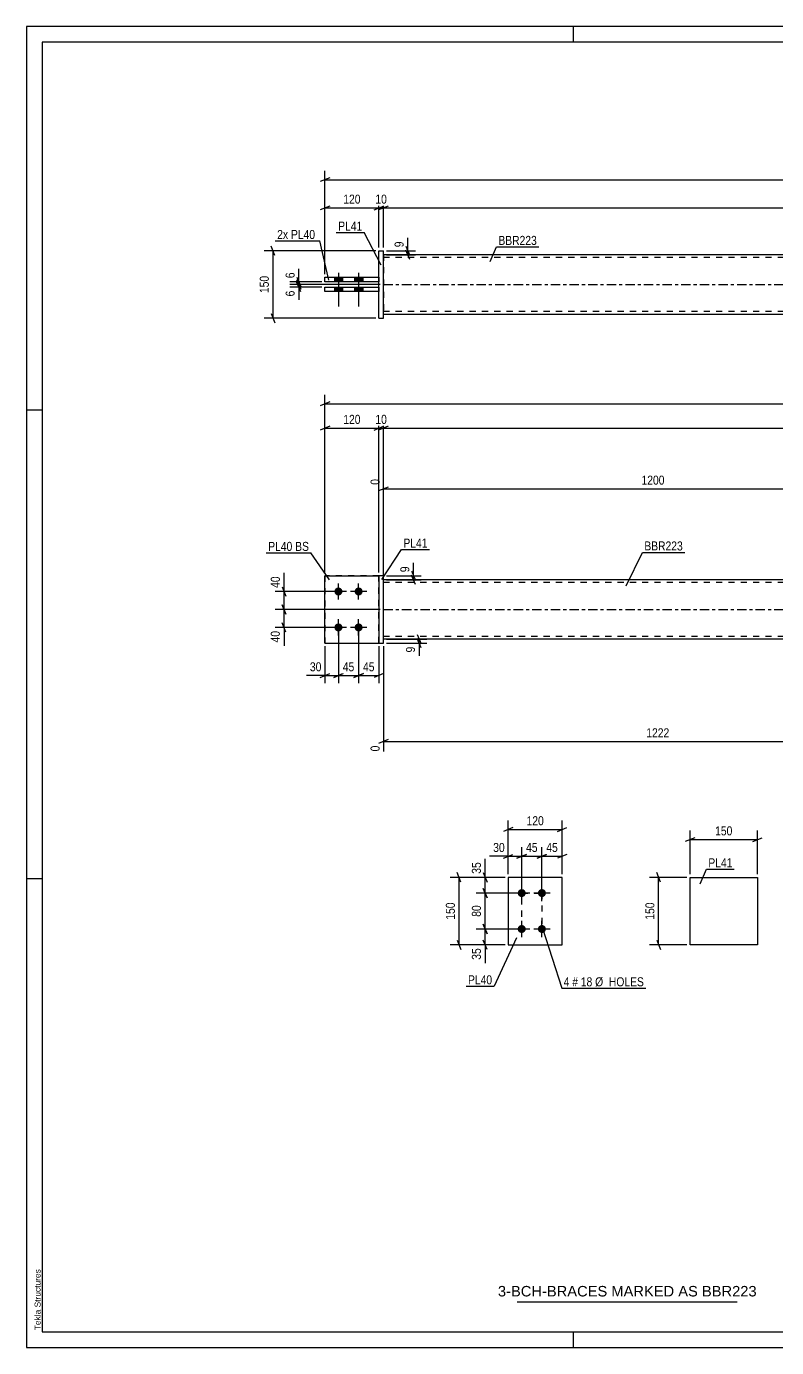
# Model space of a CAD drawing. Header units: millimetres. Extents: x 0 to 594, y 0 to 420.
# Drawn here: x 0 to 238.5, y 0 to 420 of the extents above; entities that cross this region are included whole.
import ezdxf

# ---------------------------------------------------------------- set-up
doc = ezdxf.new("R2010")
doc.units = ezdxf.units.MM
doc.linetypes.add('DXK_LINE_DOT2', pattern=[3.9198, 1.9599, -1.9599])
doc.linetypes.add('DXK_LINE_DOT3', pattern=[5.9187, 2.979, -0.9799, 0.9799, -0.9799])
doc.styles.add('Arial', font='ARIAL.TTF', dxfattribs={"height": 0.2})
doc.styles.add('Arial Narrow', font='ARIALN.TTF', dxfattribs={"height": 0.2})

# ---------------------------------------------------------------- blocks, each defined once
blk = doc.blocks.new('Unknown-582683118-1128')
at = {"color": 5, "linetype": 'Continuous'}
for p, q in [((594, 420), (0, 420)), ((0, 420), (0, 0)), ((174, 415), (174, 420)), ((589, 415), (5, 415)), ((5, 415), (5, 5)), ((5, 298), (0, 298)), ((5, 149), (0, 149)), ((5, 5), (589, 5)), ((174, 0), (174, 5)), ((0, 0), (594, 0))]:
    blk.add_line(p, q, dxfattribs=at)
at = {"color": 174, "linetype": 'Continuous', "style": 'Arial'}
blk.add_text('Tekla Structures', height=1.9102, rotation=90, dxfattribs=at).set_placement((4.5, 5.5))
blk = doc.blocks.new('Part-582683118-1607 - 1591')
at = {"color": 2, "linetype": 'Continuous'}
for p, q in [((170.35, 149.49), (153.21, 149.49)), ((153.21, 149.49), (153.21, 128.06)), ((170.35, 128.06), (170.35, 149.49)), ((153.21, 128.06), (170.35, 128.06))]:
    blk.add_line(p, q, dxfattribs=at)
blk = doc.blocks.new('Bolt-582683118-1612 - 1591')
at = {"linetype": 'Continuous'}
for points in [[(157.49, 143.21, -1), (157.49, 145.78, -1)], [(163.92, 143.21, -1), (163.92, 145.78, -1)], [(157.49, 131.78, -1), (157.49, 134.35, -1)], [(163.92, 131.78, -1), (163.92, 134.35, -1)]]:
    blk.add_hatch(color=1, dxfattribs=at).paths.add_polyline_path(points)
at = {"color": 1, "linetype": 'Continuous'}
for p, q in [((157.49, 141.92), (157.49, 147.06)), ((163.92, 141.92), (163.92, 147.06)), ((160.07, 144.49), (154.92, 144.49)), ((166.49, 144.49), (161.35, 144.49)), ((157.49, 130.49), (157.49, 135.63)), ((163.92, 130.49), (163.92, 135.63)), ((160.07, 133.06), (154.92, 133.06)), ((166.49, 133.06), (161.35, 133.06))]:
    blk.add_line(p, q, dxfattribs=at)
blk = doc.blocks.new('Part-582683118-1962 - 1949')
at = {"color": 2, "linetype": 'Continuous'}
for p, q in [((94.93, 223.95), (94.93, 245.38)), ((94.93, 245.38), (112.07, 245.38)), ((94.93, 223.95), (112.07, 223.95))]:
    blk.add_line(p, q, dxfattribs=at)
at = {"color": 7, "linetype": 'DXK_LINE_DOT2'}
blk.add_line((112.07, 223.95), (112.07, 245.38), dxfattribs=at)
blk = doc.blocks.new('Part-582683118-1967 - 1949')
at = {"color": 7, "linetype": 'DXK_LINE_DOT2'}
for p, q in [((112.07, 245.38), (94.93, 245.38)), ((94.93, 245.38), (94.93, 223.95)), ((112.07, 223.95), (112.07, 245.38)), ((94.93, 223.95), (112.07, 223.95))]:
    blk.add_line(p, q, dxfattribs=at)
blk = doc.blocks.new('Part-582683118-1972 - 1949')
at = {"color": 2, "linetype": 'Continuous'}
for p, q in [((113.5, 245.38), (112.07, 245.38)), ((112.07, 245.38), (112.07, 223.95)), ((113.5, 223.95), (113.5, 245.38)), ((112.07, 223.95), (113.5, 223.95))]:
    blk.add_line(p, q, dxfattribs=at)
blk = doc.blocks.new('Bolt-582683118-1979 - 1949')
at = {"linetype": 'Continuous'}
for points in [[(99.21, 239.09, -1), (99.21, 241.66, -1)], [(105.64, 239.09, -1), (105.64, 241.66, -1)], [(99.21, 227.66, -1), (99.21, 230.23, -1)], [(105.64, 227.66, -1), (105.64, 230.23, -1)]]:
    blk.add_hatch(color=1, dxfattribs=at).paths.add_polyline_path(points)
at = {"color": 1, "linetype": 'Continuous'}
for p, q in [((101.79, 240.38), (96.64, 240.38)), ((99.21, 237.8), (99.21, 242.95)), ((108.21, 240.38), (103.07, 240.38)), ((105.64, 237.8), (105.64, 242.95)), ((99.21, 226.38), (99.21, 231.52)), ((105.64, 226.38), (105.64, 231.52)), ((101.79, 228.95), (96.64, 228.95)), ((108.21, 228.95), (103.07, 228.95))]:
    blk.add_line(p, q, dxfattribs=at)
blk = doc.blocks.new('Part-582683118-1997 - 1949')
at = {"linetype": 'Continuous'}
blk.add_hatch(color=2, dxfattribs=at).paths.add_polyline_path([(444.96, 244.09), (444.16, 245.49), (445.76, 245.49)])
at = {"color": 2, "linetype": 'Continuous'}
for p, q in [((487.82, 244.09), (113.5, 244.09)), ((444.96, 244.09), (444.16, 245.49)), ((444.16, 245.49), (445.76, 245.49)), ((445.76, 245.49), (444.96, 244.09)), ((487.82, 225.23), (113.5, 225.23))]:
    blk.add_line(p, q, dxfattribs=at)
at = {"color": 7, "linetype": 'DXK_LINE_DOT2'}
for p, q in [((113.5, 225.23), (113.5, 244.09)), ((284.85, 244.09), (284.85, 243.23)), ((309.87, 244.09), (309.87, 243.23)), ((487.82, 244.09), (487.82, 225.23)), ((487.82, 243.23), (113.5, 243.23)), ((487.82, 226.09), (113.5, 226.09)), ((287.76, 225.23), (287.76, 226.09)), ((312.78, 225.23), (312.78, 226.09))]:
    blk.add_line(p, q, dxfattribs=at)
at = {"color": 7, "linetype": 'DXK_LINE_DOT3'}
blk.add_line((113.5, 234.66), (487.82, 234.66), dxfattribs=at)
at = {"color": 2, "linetype": 'Continuous'}
blk.add_circle((444.96, 244.99), 1, dxfattribs=at)
blk = doc.blocks.new('Part-582683118-2447 - 2424')
at = {"color": 2, "linetype": 'Continuous'}
for p, q in [((94.93, 338.83), (94.93, 340.26)), ((94.93, 340.26), (112.07, 340.26)), ((112.07, 340.26), (112.07, 338.83)), ((112.07, 338.83), (94.93, 338.83))]:
    blk.add_line(p, q, dxfattribs=at)
blk = doc.blocks.new('Bolt-582683118-2432 - 2424')
at = {"linetype": 'Continuous'}
for points in [[(97.93, 338.83), (100.5, 338.83), (100.5, 340.26), (97.93, 340.26)], [(97.93, 338.83), (100.5, 338.83), (100.5, 340.26), (97.93, 340.26)], [(104.36, 338.83), (106.93, 338.83), (106.93, 340.26), (104.36, 340.26)], [(104.36, 338.83), (106.93, 338.83), (106.93, 340.26), (104.36, 340.26)], [(97.93, 335.69), (100.5, 335.69), (100.5, 337.12), (97.93, 337.12)], [(97.93, 335.69), (100.5, 335.69), (100.5, 337.12), (97.93, 337.12)], [(104.36, 335.69), (106.93, 335.69), (106.93, 337.12), (104.36, 337.12)], [(104.36, 335.69), (106.93, 335.69), (106.93, 337.12), (104.36, 337.12)]]:
    blk.add_hatch(color=1, dxfattribs=at).paths.add_polyline_path(points)
at = {"color": 1, "linetype": 'Continuous'}
for p, q in [((97.93, 340.26), (97.93, 338.83)), ((97.93, 340.26), (97.93, 338.83)), ((99.21, 341.69), (99.21, 330.98)), ((99.21, 341.69), (99.21, 330.98)), ((100.5, 340.26), (100.5, 338.83)), ((100.5, 340.26), (100.5, 338.83)), ((104.36, 340.26), (104.36, 338.83)), ((104.36, 340.26), (104.36, 338.83)), ((105.64, 341.69), (105.64, 330.98)), ((105.64, 341.69), (105.64, 330.98)), ((106.93, 340.26), (106.93, 338.83)), ((106.93, 340.26), (106.93, 338.83)), ((97.93, 337.12), (97.93, 335.69)), ((97.93, 337.12), (97.93, 335.69)), ((100.5, 337.12), (100.5, 335.69)), ((100.5, 337.12), (100.5, 335.69)), ((104.36, 337.12), (104.36, 335.69)), ((104.36, 337.12), (104.36, 335.69)), ((106.93, 337.12), (106.93, 335.69)), ((106.93, 337.12), (106.93, 335.69))]:
    blk.add_line(p, q, dxfattribs=at)
blk = doc.blocks.new('Part-582683118-2442 - 2424')
at = {"color": 2, "linetype": 'Continuous'}
for p, q in [((112.07, 327.26), (112.07, 348.69)), ((112.07, 348.69), (113.5, 348.69)), ((113.5, 327.26), (113.5, 348.69)), ((112.07, 327.26), (113.5, 327.26))]:
    blk.add_line(p, q, dxfattribs=at)
blk = doc.blocks.new('Part-582683118-2462 - 2424')
at = {"linetype": 'Continuous'}
blk.add_hatch(color=2, dxfattribs=at).paths.add_polyline_path([(444.96, 337.98), (444.16, 339.38), (445.76, 339.38)])
at = {"color": 2, "linetype": 'Continuous'}
for p, q in [((487.82, 347.4), (113.5, 347.4)), ((284.85, 338.98), (284.85, 338.83)), ((284.85, 338.98), (309.87, 338.98)), ((284.85, 336.98), (284.85, 337.12)), ((309.87, 336.98), (284.85, 336.98)), ((287.76, 338.83), (287.76, 338.98)), ((287.76, 336.98), (287.76, 337.12)), ((309.87, 338.98), (309.87, 336.98)), ((444.96, 337.98), (444.16, 339.38)), ((444.16, 339.38), (445.76, 339.38)), ((445.76, 339.38), (444.96, 337.98)), ((113.5, 328.55), (487.82, 328.55))]:
    blk.add_line(p, q, dxfattribs=at)
at = {"color": 7, "linetype": 'DXK_LINE_DOT2'}
for p, q in [((113.5, 347.4), (113.5, 328.55)), ((487.82, 346.55), (113.5, 346.55)), ((487.82, 328.55), (487.82, 347.4)), ((284.85, 338.83), (284.85, 336.98)), ((287.76, 338.83), (287.76, 338.98)), ((287.76, 337.12), (287.76, 338.83)), ((309.87, 338.98), (312.78, 338.98)), ((312.78, 336.98), (309.87, 336.98)), ((312.78, 338.98), (312.78, 336.98)), ((487.82, 329.4), (113.5, 329.4))]:
    blk.add_line(p, q, dxfattribs=at)
at = {"color": 7, "linetype": 'DXK_LINE_DOT3'}
blk.add_line((113.5, 337.98), (487.82, 337.98), dxfattribs=at)
at = {"color": 2, "linetype": 'Continuous'}
blk.add_circle((444.96, 338.88), 1, dxfattribs=at)
blk = doc.blocks.new('Part-582683118-2480 - 2424')
at = {"color": 2, "linetype": 'Continuous'}
for p, q in [((94.93, 337.12), (112.07, 337.12)), ((94.93, 335.69), (94.93, 337.12)), ((112.07, 337.12), (112.07, 335.69)), ((112.07, 335.69), (94.93, 335.69))]:
    blk.add_line(p, q, dxfattribs=at)
blk = doc.blocks.new('Part-582683118-1567 - 1551')
at = {"color": 2, "linetype": 'Continuous'}
for p, q in [((211.02, 149.49), (232.45, 149.49)), ((211.02, 128.06), (211.02, 149.49)), ((232.45, 149.49), (232.45, 128.06)), ((232.45, 128.06), (211.02, 128.06))]:
    blk.add_line(p, q, dxfattribs=at)
blk = doc.blocks.new('Rectangle-582683118-1727 - 1591')
at = {"color": 1, "linetype": 'DXK_LINE_DOT2'}
blk.add_lwpolyline([(157.49, 144.49), (163.92, 144.49), (163.92, 133.06), (157.49, 133.06), (157.49, 144.49)], close=True, dxfattribs=at)
blk = doc.blocks.new('StraightDimension-582683118-1647 - 1591')
at = {"color": 7, "linetype": 'Continuous'}
for p, q in [((155.99, 155.6), (158.99, 156.8)), ((157.49, 145.49), (157.49, 159.05)), ((157.49, 156.2), (163.92, 156.2)), ((165.42, 156.8), (162.42, 155.6)), ((163.92, 145.49), (163.92, 159.05))]:
    blk.add_line(p, q, dxfattribs=at)
at = {"color": 0}
blk.add_wipeout([(163.14, 156.95), (163.14, 161.15), (158.28, 161.15), (158.28, 156.95)], dxfattribs=at)
at = {"color": 3, "style": 'Arial Narrow'}
blk.add_text('45', height=2.863, dxfattribs=at).set_placement((158.88, 157.55))
blk = doc.blocks.new('StraightDimension-582683118-1614 - 1591')
at = {"color": 7, "linetype": 'Continuous'}
for p, q in [((154.71, 165.3), (151.71, 164.1)), ((153.21, 150.49), (153.21, 167.55)), ((153.21, 164.7), (170.35, 164.7)), ((168.85, 164.1), (171.85, 165.3)), ((170.35, 150.49), (170.35, 167.55))]:
    blk.add_line(p, q, dxfattribs=at)
at = {"color": 0}
blk.add_wipeout([(165.12, 165.45), (165.12, 169.65), (158.44, 169.65), (158.44, 165.45)], dxfattribs=at)
at = {"color": 3, "style": 'Arial Narrow'}
blk.add_text('120', height=2.863, dxfattribs=at).set_placement((159.04, 166.05))
blk = doc.blocks.new('StraightDimension-582683118-1634 - 1591')
at = {"color": 7, "linetype": 'Continuous'}
for p, q in [((151.71, 155.6), (154.71, 156.8)), ((153.21, 150.49), (153.21, 159.05)), ((153.21, 156.2), (157.49, 156.2)), ((158.99, 156.8), (155.99, 155.6)), ((157.49, 145.49), (157.49, 159.05))]:
    blk.add_line(p, q, dxfattribs=at)
at = {"color": 0}
blk.add_wipeout([(152.68, 156.95), (152.68, 161.15), (147.83, 161.15), (147.83, 156.95)], dxfattribs=at)
at = {"color": 7, "linetype": 'Continuous'}
blk.add_line((153.21, 156.2), (147.3, 156.2), dxfattribs=at)
blk.add_line((153.21, 156.2), (147.3, 156.2), dxfattribs=at)
at = {"color": 3, "style": 'Arial Narrow'}
blk.add_text('30', height=2.863, dxfattribs=at).set_placement((148.43, 157.55))
blk = doc.blocks.new('StraightDimension-582683118-1657 - 1591')
at = {"color": 7, "linetype": 'Continuous'}
for p, q in [((162.42, 155.6), (165.42, 156.8)), ((163.92, 145.49), (163.92, 159.05)), ((163.92, 156.2), (170.35, 156.2)), ((171.85, 156.8), (168.85, 155.6)), ((170.35, 150.49), (170.35, 159.05))]:
    blk.add_line(p, q, dxfattribs=at)
at = {"color": 0}
blk.add_wipeout([(169.56, 156.95), (169.56, 161.15), (164.71, 161.15), (164.71, 156.95)], dxfattribs=at)
at = {"color": 3, "style": 'Arial Narrow'}
blk.add_text('45', height=2.863, dxfattribs=at).set_placement((165.31, 157.55))
blk = doc.blocks.new('StraightDimension-582683118-1674 - 1591')
at = {"color": 7, "linetype": 'Continuous'}
for p, q in [((152.21, 149.49), (134.73, 149.49)), ((138.18, 147.99), (136.98, 150.99)), ((137.58, 128.06), (137.58, 149.49)), ((152.21, 128.06), (134.73, 128.06)), ((136.98, 129.56), (138.18, 126.56))]:
    blk.add_line(p, q, dxfattribs=at)
at = {"color": 0}
blk.add_wipeout([(136.83, 142.12), (132.63, 142.12), (132.63, 135.43), (136.83, 135.43)], dxfattribs=at)
at = {"color": 3, "style": 'Arial Narrow'}
blk.add_text('150', height=2.863, rotation=90.0002, dxfattribs=at).set_placement((136.23, 136.03))
blk = doc.blocks.new('StraightDimension-582683118-1691 - 1591')
at = {"color": 7, "linetype": 'Continuous'}
for p, q in [((145.26, 134.56), (146.46, 131.56)), ((156.49, 133.06), (143.01, 133.06)), ((145.86, 128.06), (145.86, 133.06)), ((152.21, 128.06), (143.01, 128.06)), ((146.46, 126.56), (145.26, 129.56))]:
    blk.add_line(p, q, dxfattribs=at)
at = {"color": 0}
blk.add_wipeout([(145.11, 127.54), (140.91, 127.54), (140.91, 122.68), (145.11, 122.68)], dxfattribs=at)
at = {"color": 7, "linetype": 'Continuous'}
blk.add_line((145.86, 128.06), (145.86, 122.16), dxfattribs=at)
blk.add_line((145.86, 128.06), (145.86, 122.16), dxfattribs=at)
at = {"color": 3, "style": 'Arial Narrow'}
blk.add_text('35', height=2.863, rotation=90.0002, dxfattribs=at).set_placement((144.51, 123.28))
blk = doc.blocks.new('StraightDimension-582683118-1704 - 1591')
at = {"color": 7, "linetype": 'Continuous'}
for p, q in [((156.49, 144.49), (143.01, 144.49)), ((145.26, 145.99), (146.46, 142.99)), ((145.86, 133.06), (145.86, 144.49)), ((146.46, 131.56), (145.26, 134.56)), ((156.49, 133.06), (143.01, 133.06))]:
    blk.add_line(p, q, dxfattribs=at)
at = {"color": 0}
blk.add_wipeout([(145.11, 141.2), (140.91, 141.2), (140.91, 136.35), (145.11, 136.35)], dxfattribs=at)
at = {"color": 3, "style": 'Arial Narrow'}
blk.add_text('80', height=2.863, rotation=90.0002, dxfattribs=at).set_placement((144.51, 136.95))
blk = doc.blocks.new('StraightDimension-582683118-1714 - 1591')
at = {"color": 7, "linetype": 'Continuous'}
for p, q in [((152.21, 149.49), (143.01, 149.49)), ((145.26, 150.99), (146.46, 147.99)), ((145.86, 144.49), (145.86, 149.49)), ((156.49, 144.49), (143.01, 144.49)), ((146.46, 142.99), (145.26, 145.99))]:
    blk.add_line(p, q, dxfattribs=at)
at = {"color": 0}
blk.add_wipeout([(145.11, 154.87), (140.91, 154.87), (140.91, 150.02), (145.11, 150.02)], dxfattribs=at)
at = {"color": 7, "linetype": 'Continuous'}
blk.add_line((145.86, 149.49), (145.86, 155.4), dxfattribs=at)
blk.add_line((145.86, 149.49), (145.86, 155.4), dxfattribs=at)
at = {"color": 3, "style": 'Arial Narrow'}
blk.add_text('35', height=2.863, rotation=90.0002, dxfattribs=at).set_placement((144.51, 150.62))
blk = doc.blocks.new('StraightDimension-582683118-2064 - 1949')
at = {"color": 7, "linetype": 'Continuous'}
for p, q in [((94.93, 246.38), (94.93, 295.14)), ((112.07, 246.38), (112.07, 295.14)), ((96.43, 292.89), (93.43, 291.69)), ((94.93, 292.29), (112.07, 292.29)), ((110.57, 291.69), (113.57, 292.89))]:
    blk.add_line(p, q, dxfattribs=at)
at = {"color": 0}
blk.add_wipeout([(106.84, 293.04), (106.84, 297.24), (100.16, 297.24), (100.16, 293.04)], dxfattribs=at)
at = {"color": 3, "style": 'Arial Narrow'}
blk.add_text('120', height=2.863, dxfattribs=at).set_placement((100.76, 293.64))
blk = doc.blocks.new('StraightDimension-582683118-2204 - 1949')
at = {"color": 7, "linetype": 'Continuous'}
for p, q in [((98.21, 240.38), (79.07, 240.38)), ((81.32, 241.88), (82.52, 238.88)), ((81.92, 234.66), (81.92, 240.38)), ((82.52, 233.16), (81.32, 236.16)), ((112.5, 234.66), (79.07, 234.66))]:
    blk.add_line(p, q, dxfattribs=at)
at = {"color": 0}
blk.add_wipeout([(81.17, 245.76), (76.97, 245.76), (76.97, 240.9), (81.17, 240.9)], dxfattribs=at)
at = {"color": 7, "linetype": 'Continuous'}
blk.add_line((81.92, 240.38), (81.92, 246.28), dxfattribs=at)
blk.add_line((81.92, 240.38), (81.92, 246.28), dxfattribs=at)
at = {"color": 3, "style": 'Arial Narrow'}
blk.add_text('40', height=2.863, rotation=90.0002, dxfattribs=at).set_placement((80.57, 241.5))
blk = doc.blocks.new('StraightDimension-582683118-2311 - 1949')
at = {"color": 7, "linetype": 'Continuous'}
for p, q in [((105.64, 227.95), (105.64, 211.24)), ((112.07, 222.95), (112.07, 211.24)), ((104.14, 213.04), (107.14, 214.24)), ((113.57, 214.24), (110.57, 213.04)), ((105.64, 213.64), (112.07, 213.64))]:
    blk.add_line(p, q, dxfattribs=at)
at = {"color": 0}
blk.add_wipeout([(111.29, 214.39), (111.29, 218.59), (106.43, 218.59), (106.43, 214.39)], dxfattribs=at)
at = {"color": 3, "style": 'Arial Narrow'}
blk.add_text('45', height=2.863, dxfattribs=at).set_placement((107.03, 214.99))
blk = doc.blocks.new('StraightDimension-582683118-2325 - 1949')
at = {"color": 7, "linetype": 'Continuous'}
for p, q in [((284.99, 245.09), (284.99, 281.6)), ((115, 273.58), (112, 272.38)), ((113.5, 245.09), (113.5, 276.11)), ((283.49, 272.38), (286.49, 273.58)), ((113.5, 272.98), (284.99, 272.98))]:
    blk.add_line(p, q, dxfattribs=at)
at = {"color": 0, "linetype": 'Continuous'}
for points in [[(284.39, 282.2), (280.19, 282.2), (280.19, 273.68), (284.39, 273.68)], [(112.9, 276.71), (108.7, 276.71), (108.7, 273.68), (112.9, 273.68)]]:
    blk.add_wipeout(points, dxfattribs=at)
at = {"color": 0}
blk.add_wipeout([(203.5, 273.73), (203.5, 277.93), (194.99, 277.93), (194.99, 273.73)], dxfattribs=at)
at = {"color": 3, "linetype": 'Continuous', "style": 'Arial Narrow'}
for s, height, p in [('1200', 2.863, (283.79, 274.28)), ('0', 2.86, (112.3, 274.28))]:
    blk.add_text(s, height=height, rotation=90.0002, dxfattribs=at).set_placement(p)
at = {"color": 3, "style": 'Arial Narrow'}
blk.add_text('1200', height=2.863, dxfattribs=at).set_placement((195.59, 274.33))
blk = doc.blocks.new('StraightDimension-582683118-2038 - 1949')
at = {"color": 7, "linetype": 'Continuous'}
for p, q in [((113.5, 246.38), (113.5, 295.14)), ((487.82, 246.38), (487.82, 295.14)), ((115, 292.89), (112, 291.69)), ((113.5, 292.29), (487.82, 292.29)), ((486.32, 291.69), (489.32, 292.89))]:
    blk.add_line(p, q, dxfattribs=at)
at = {"color": 0}
blk.add_wipeout([(304.92, 293.04), (304.92, 297.24), (296.4, 297.24), (296.4, 293.04)], dxfattribs=at)
at = {"color": 3, "style": 'Arial Narrow'}
blk.add_text('2620', height=2.863, dxfattribs=at).set_placement((297, 293.64))
blk = doc.blocks.new('StraightDimension-582683118-2047 - 1949')
at = {"color": 7, "linetype": 'Continuous'}
for p, q in [((112.07, 246.38), (112.07, 295.14)), ((113.5, 246.38), (113.5, 295.14)), ((110.57, 291.69), (113.57, 292.89)), ((115, 292.89), (112, 291.69)), ((112.07, 292.29), (113.5, 292.29))]:
    blk.add_line(p, q, dxfattribs=at)
at = {"color": 0}
blk.add_wipeout([(115.21, 293.04), (115.21, 297.24), (110.36, 297.24), (110.36, 293.04)], dxfattribs=at)
at = {"color": 3, "style": 'Arial Narrow'}
blk.add_text('10', height=2.863, dxfattribs=at).set_placement((110.96, 293.64))
blk = doc.blocks.new('StraightDimension-582683118-2283 - 1949')
at = {"color": 7, "linetype": 'Continuous'}
for p, q in [((113.5, 222.95), (113.5, 189.53)), ((288.04, 224.23), (288.04, 184.04)), ((115, 193.26), (112, 192.06)), ((286.54, 192.06), (289.54, 193.26)), ((113.5, 192.66), (288.04, 192.66))]:
    blk.add_line(p, q, dxfattribs=at)
at = {"color": 0}
blk.add_wipeout([(205.03, 193.41), (205.03, 197.61), (196.51, 197.61), (196.51, 193.41)], dxfattribs=at)
at = {"color": 0, "linetype": 'Continuous'}
for points in [[(112.9, 191.96), (108.7, 191.96), (108.7, 188.93), (112.9, 188.93)], [(287.44, 191.96), (283.24, 191.96), (283.24, 183.44), (287.44, 183.44)]]:
    blk.add_wipeout(points, dxfattribs=at)
at = {"color": 3, "style": 'Arial Narrow'}
blk.add_text('1222', height=2.863, dxfattribs=at).set_placement((197.11, 194.01))
at = {"color": 3, "linetype": 'Continuous', "style": 'Arial Narrow'}
for s, height, p in [('0', 2.86, (112.3, 189.53)), ('1222', 2.863, (286.84, 184.04))]:
    blk.add_text(s, height=height, rotation=90.0002, dxfattribs=at).set_placement(p)
blk = doc.blocks.new('StraightDimension-582683118-2217 - 1949')
at = {"color": 7, "linetype": 'Continuous'}
for p, q in [((81.32, 236.16), (82.52, 233.16)), ((112.5, 234.66), (79.07, 234.66)), ((81.92, 228.95), (81.92, 234.66)), ((98.21, 228.95), (79.07, 228.95)), ((82.52, 227.45), (81.32, 230.45))]:
    blk.add_line(p, q, dxfattribs=at)
at = {"color": 0}
blk.add_wipeout([(81.17, 228.42), (76.97, 228.42), (76.97, 223.57), (81.17, 223.57)], dxfattribs=at)
at = {"color": 7, "linetype": 'Continuous'}
blk.add_line((81.92, 228.95), (81.92, 223.04), dxfattribs=at)
blk.add_line((81.92, 228.95), (81.92, 223.04), dxfattribs=at)
at = {"color": 3, "style": 'Arial Narrow'}
blk.add_text('40', height=2.863, rotation=90.0002, dxfattribs=at).set_placement((80.57, 224.17))
blk = doc.blocks.new('StraightDimension-582683118-2231 - 1949')
at = {"color": 7, "linetype": 'Continuous'}
for p, q in [((114.5, 245.38), (125.5, 245.38)), ((114.5, 244.09), (125.5, 244.09)), ((122.5, 246.88), (123.7, 243.88)), ((123.7, 242.59), (122.5, 245.59)), ((123.1, 244.09), (123.1, 245.38))]:
    blk.add_line(p, q, dxfattribs=at)
at = {"color": 0}
blk.add_wipeout([(122.35, 248.93), (118.15, 248.93), (118.15, 245.9), (122.35, 245.9)], dxfattribs=at)
at = {"color": 7, "linetype": 'Continuous'}
blk.add_line((123.1, 245.38), (123.1, 249.45), dxfattribs=at)
blk.add_line((123.1, 245.38), (123.1, 249.45), dxfattribs=at)
at = {"color": 3, "style": 'Arial Narrow'}
blk.add_text('9', height=2.86, rotation=90.0002, dxfattribs=at).set_placement((121.75, 246.5))
blk = doc.blocks.new('StraightDimension-582683118-2240 - 1949')
at = {"color": 7, "linetype": 'Continuous'}
for p, q in [((114.5, 225.23), (127.3, 225.23)), ((114.5, 223.95), (127.3, 223.95)), ((124.3, 226.73), (125.5, 223.73)), ((125.5, 222.45), (124.3, 225.45)), ((124.9, 223.95), (124.9, 225.23))]:
    blk.add_line(p, q, dxfattribs=at)
at = {"color": 0}
blk.add_wipeout([(124.15, 223.42), (119.95, 223.42), (119.95, 220.39), (124.15, 220.39)], dxfattribs=at)
at = {"color": 7, "linetype": 'Continuous'}
blk.add_line((124.9, 223.95), (124.9, 219.87), dxfattribs=at)
blk.add_line((124.9, 223.95), (124.9, 219.87), dxfattribs=at)
at = {"color": 3, "style": 'Arial Narrow'}
blk.add_text('9', height=2.86, rotation=90.0002, dxfattribs=at).set_placement((123.55, 220.99))
blk = doc.blocks.new('StraightDimension-582683118-2294 - 1949')
at = {"color": 7, "linetype": 'Continuous'}
for p, q in [((99.21, 227.95), (99.21, 211.24)), ((94.93, 222.95), (94.93, 211.24)), ((93.43, 213.04), (96.43, 214.24)), ((100.71, 214.24), (97.71, 213.04)), ((94.93, 213.64), (99.21, 213.64))]:
    blk.add_line(p, q, dxfattribs=at)
at = {"color": 0}
blk.add_wipeout([(94.4, 214.39), (94.4, 218.59), (89.55, 218.59), (89.55, 214.39)], dxfattribs=at)
at = {"color": 7, "linetype": 'Continuous'}
blk.add_line((94.93, 213.64), (89.02, 213.64), dxfattribs=at)
blk.add_line((94.93, 213.64), (89.02, 213.64), dxfattribs=at)
at = {"color": 3, "style": 'Arial Narrow'}
blk.add_text('30', height=2.863, dxfattribs=at).set_placement((90.15, 214.99))
blk = doc.blocks.new('StraightDimension-582683118-2304 - 1949')
at = {"color": 7, "linetype": 'Continuous'}
for p, q in [((99.21, 227.95), (99.21, 211.24)), ((105.64, 227.95), (105.64, 211.24)), ((97.71, 213.04), (100.71, 214.24)), ((107.14, 214.24), (104.14, 213.04)), ((99.21, 213.64), (105.64, 213.64))]:
    blk.add_line(p, q, dxfattribs=at)
at = {"color": 0}
blk.add_wipeout([(104.86, 214.39), (104.86, 218.59), (100, 218.59), (100, 214.39)], dxfattribs=at)
at = {"color": 3, "style": 'Arial Narrow'}
blk.add_text('45', height=2.863, dxfattribs=at).set_placement((100.6, 214.99))
blk = doc.blocks.new('StraightDimension-582683118-2380 - 1949')
at = {"color": 7, "linetype": 'Continuous'}
for p, q in [((94.93, 246.38), (94.93, 302.86)), ((506.39, 246.38), (506.39, 302.86)), ((96.43, 300.61), (93.43, 299.41)), ((94.93, 300.01), (506.39, 300.01)), ((504.89, 299.41), (507.89, 300.61))]:
    blk.add_line(p, q, dxfattribs=at)
at = {"color": 0}
blk.add_wipeout([(304.92, 300.76), (304.92, 304.96), (296.4, 304.96), (296.4, 300.76)], dxfattribs=at)
at = {"color": 3, "style": 'Arial Narrow'}
blk.add_text('2880', height=2.863, dxfattribs=at).set_placement((297, 301.36))
blk = doc.blocks.new('StraightDimension-582683118-2594 - 2424')
at = {"color": 7, "linetype": 'Continuous'}
for p, q in [((111.07, 348.69), (75.57, 348.69)), ((79.02, 347.19), (77.82, 350.19)), ((78.42, 327.26), (78.42, 348.69)), ((77.82, 328.76), (79.02, 325.76)), ((111.07, 327.26), (75.57, 327.26))]:
    blk.add_line(p, q, dxfattribs=at)
at = {"color": 0}
blk.add_wipeout([(77.67, 341.32), (73.47, 341.32), (73.47, 334.63), (77.67, 334.63)], dxfattribs=at)
at = {"color": 3, "style": 'Arial Narrow'}
blk.add_text('150', height=2.863, rotation=90.0002, dxfattribs=at).set_placement((77.07, 335.23))
blk = doc.blocks.new('StraightDimension-582683118-2621 - 2424')
at = {"color": 7, "linetype": 'Continuous'}
for p, q in [((112.5, 337.98), (83.78, 337.98)), ((93.93, 337.12), (83.78, 337.12)), ((86.03, 339.48), (87.23, 336.48)), ((87.23, 335.62), (86.03, 338.62)), ((86.63, 337.12), (86.63, 337.98))]:
    blk.add_line(p, q, dxfattribs=at)
at = {"color": 0}
blk.add_wipeout([(85.88, 336.59), (81.68, 336.59), (81.68, 333.57), (85.88, 333.57)], dxfattribs=at)
at = {"color": 7, "linetype": 'Continuous'}
blk.add_line((86.63, 337.12), (86.63, 333.04), dxfattribs=at)
blk.add_line((86.63, 337.12), (86.63, 333.04), dxfattribs=at)
at = {"color": 3, "style": 'Arial Narrow'}
blk.add_text('6', height=2.86, rotation=90.0002, dxfattribs=at).set_placement((85.28, 334.17))
blk = doc.blocks.new('StraightDimension-582683118-2482 - 2424')
at = {"color": 7, "linetype": 'Continuous'}
for p, q in [((114.5, 348.69), (123.68, 348.69)), ((120.68, 350.19), (121.88, 347.19)), ((121.88, 345.9), (120.68, 348.9)), ((121.28, 347.4), (121.28, 348.69)), ((114.5, 347.4), (123.68, 347.4))]:
    blk.add_line(p, q, dxfattribs=at)
at = {"color": 0}
blk.add_wipeout([(120.53, 352.24), (116.33, 352.24), (116.33, 349.21), (120.53, 349.21)], dxfattribs=at)
at = {"color": 7, "linetype": 'Continuous'}
blk.add_line((121.28, 348.69), (121.28, 352.77), dxfattribs=at)
blk.add_line((121.28, 348.69), (121.28, 352.77), dxfattribs=at)
at = {"color": 3, "style": 'Arial Narrow'}
blk.add_text('9', height=2.86, rotation=90.0002, dxfattribs=at).set_placement((119.93, 349.81))
blk = doc.blocks.new('StraightDimension-582683118-2543 - 2424')
at = {"color": 7, "linetype": 'Continuous'}
for p, q in [((115, 362.91), (112, 361.71)), ((113.5, 349.69), (113.5, 365.16)), ((113.5, 362.31), (487.82, 362.31)), ((486.32, 361.71), (489.32, 362.91)), ((487.82, 349.69), (487.82, 365.16))]:
    blk.add_line(p, q, dxfattribs=at)
at = {"color": 0}
blk.add_wipeout([(304.92, 363.06), (304.92, 367.26), (296.4, 367.26), (296.4, 363.06)], dxfattribs=at)
at = {"color": 3, "style": 'Arial Narrow'}
blk.add_text('2620', height=2.863, dxfattribs=at).set_placement((297, 363.66))
blk = doc.blocks.new('StraightDimension-582683118-2553 - 2424')
at = {"color": 7, "linetype": 'Continuous'}
for p, q in [((96.43, 362.91), (93.43, 361.71)), ((94.93, 341.26), (94.93, 365.16)), ((94.93, 362.31), (112.07, 362.31)), ((110.57, 361.71), (113.57, 362.91)), ((112.07, 349.69), (112.07, 365.16))]:
    blk.add_line(p, q, dxfattribs=at)
at = {"color": 0}
blk.add_wipeout([(106.84, 363.06), (106.84, 367.26), (100.16, 367.26), (100.16, 363.06)], dxfattribs=at)
at = {"color": 3, "style": 'Arial Narrow'}
blk.add_text('120', height=2.863, dxfattribs=at).set_placement((100.76, 363.66))
blk = doc.blocks.new('StraightDimension-582683118-2563 - 2424')
at = {"color": 7, "linetype": 'Continuous'}
for p, q in [((110.57, 361.71), (113.57, 362.91)), ((115, 362.91), (112, 361.71)), ((112.07, 349.69), (112.07, 365.16)), ((112.07, 362.31), (113.5, 362.31)), ((113.5, 349.69), (113.5, 365.16))]:
    blk.add_line(p, q, dxfattribs=at)
at = {"color": 0}
blk.add_wipeout([(115.21, 363.06), (115.21, 367.26), (110.36, 367.26), (110.36, 363.06)], dxfattribs=at)
at = {"color": 3, "style": 'Arial Narrow'}
blk.add_text('10', height=2.863, dxfattribs=at).set_placement((110.96, 363.66))
blk = doc.blocks.new('StraightDimension-582683118-2574 - 2424')
at = {"color": 7, "linetype": 'Continuous'}
for p, q in [((94.93, 341.26), (94.93, 374.11)), ((506.39, 341.26), (506.39, 374.11)), ((96.43, 371.86), (93.43, 370.66)), ((94.93, 371.26), (506.39, 371.26)), ((504.89, 370.66), (507.89, 371.86))]:
    blk.add_line(p, q, dxfattribs=at)
at = {"color": 0}
blk.add_wipeout([(304.92, 372.01), (304.92, 376.21), (296.4, 376.21), (296.4, 372.01)], dxfattribs=at)
at = {"color": 3, "style": 'Arial Narrow'}
blk.add_text('2880', height=2.863, dxfattribs=at).set_placement((297, 372.61))
blk = doc.blocks.new('StraightDimension-582683118-2605 - 2424')
at = {"color": 7, "linetype": 'Continuous'}
for p, q in [((86.03, 340.33), (87.23, 337.33)), ((93.93, 338.83), (83.78, 338.83)), ((112.5, 337.98), (83.78, 337.98)), ((87.23, 336.48), (86.03, 339.48)), ((86.63, 337.98), (86.63, 338.83))]:
    blk.add_line(p, q, dxfattribs=at)
at = {"color": 0}
blk.add_wipeout([(85.88, 342.39), (81.68, 342.39), (81.68, 339.36), (85.88, 339.36)], dxfattribs=at)
at = {"color": 7, "linetype": 'Continuous'}
blk.add_line((86.63, 338.83), (86.63, 342.91), dxfattribs=at)
blk.add_line((86.63, 338.83), (86.63, 342.91), dxfattribs=at)
at = {"color": 3, "style": 'Arial Narrow'}
blk.add_text('6', height=2.86, rotation=90.0002, dxfattribs=at).set_placement((85.28, 339.96))
blk = doc.blocks.new('StraightDimension-582683118-1569 - 1551')
at = {"color": 7, "linetype": 'Continuous'}
for p, q in [((210.02, 149.49), (198.17, 149.49)), ((201.62, 147.99), (200.42, 150.99)), ((201.02, 128.06), (201.02, 149.49)), ((210.02, 128.06), (198.17, 128.06)), ((200.42, 129.56), (201.62, 126.56))]:
    blk.add_line(p, q, dxfattribs=at)
at = {"color": 0}
blk.add_wipeout([(200.27, 142.12), (196.07, 142.12), (196.07, 135.43), (200.27, 135.43)], dxfattribs=at)
at = {"color": 3, "style": 'Arial Narrow'}
blk.add_text('150', height=2.863, rotation=90.0002, dxfattribs=at).set_placement((199.67, 136.03))
blk = doc.blocks.new('StraightDimension-582683118-1578 - 1551')
at = {"color": 7, "linetype": 'Continuous'}
for p, q in [((211.02, 150.49), (211.02, 164.34)), ((232.45, 150.49), (232.45, 164.34)), ((212.52, 162.09), (209.52, 160.89)), ((211.02, 161.49), (232.45, 161.49)), ((230.95, 160.89), (233.95, 162.09))]:
    blk.add_line(p, q, dxfattribs=at)
at = {"color": 0}
blk.add_wipeout([(225.08, 162.24), (225.08, 166.44), (218.39, 166.44), (218.39, 162.24)], dxfattribs=at)
at = {"color": 3, "style": 'Arial Narrow'}
blk.add_text('150', height=2.863, dxfattribs=at).set_placement((218.99, 162.84))
blk = doc.blocks.new('Unknown-582683118-4231')
at = {"color": 7, "linetype": 'Continuous'}
blk.add_line((156, 14.5), (226, 14.5), dxfattribs=at)
at = {"color": 7, "style": 'Arial'}
blk.add_text('3-BCH-BRACES MARKED AS BBR223', height=3.3428, dxfattribs=at).set_placement((149.93, 16.25))
blk = doc.blocks.new('Mark-582683118-1603 - 1591')
at = {"color": 0}
blk.add_wipeout([(148.1, 115.48), (148.1, 118.48), (140.42, 118.48), (140.42, 115.48)], dxfattribs=at)
blk.add_wipeout([(148.1, 115.48), (148.1, 118.48), (140.42, 118.48), (140.42, 115.48)], dxfattribs=at)
at = {"color": 30, "linetype": 'Continuous'}
for p in [(155.84, 130.21), (139.82, 114.88)]:
    blk.add_line(p, (148.7, 114.88), dxfattribs=at)
at = {"color": 3, "style": 'Arial Narrow'}
blk.add_text('PL40', height=2.863, dxfattribs=at).set_placement((140.42, 115.48))
blk = doc.blocks.new('Mark-582683118-1608 - 1591')
at = {"color": 0}
blk.add_wipeout([(172.66, 114.85), (172.66, 117.85), (170.83, 117.85), (170.83, 114.85)], dxfattribs=at)
blk.add_wipeout([(172.66, 114.85), (172.66, 117.85), (170.83, 117.85), (170.83, 114.85)], dxfattribs=at)
at = {"color": 7, "linetype": 'Continuous'}
blk.add_line((164.09, 133.28), (170.23, 114.25), dxfattribs=at)
at = {"color": 0}
blk.add_wipeout([(175.39, 114.85), (175.39, 117.85), (173.56, 117.85), (173.56, 114.85)], dxfattribs=at)
blk.add_wipeout([(175.39, 114.85), (175.39, 117.85), (173.56, 117.85), (173.56, 114.85)], dxfattribs=at)
at = {"color": 3, "style": 'Arial Narrow'}
blk.add_text('4', height=2.86, dxfattribs=at).set_placement((170.83, 114.85))
at = {"color": 0}
blk.add_wipeout([(179.94, 114.85), (179.94, 117.85), (176.29, 117.85), (176.29, 114.85)], dxfattribs=at)
blk.add_wipeout([(179.94, 114.85), (179.94, 117.85), (176.29, 117.85), (176.29, 114.85)], dxfattribs=at)
at = {"color": 3, "style": 'Arial Narrow'}
blk.add_text('#', height=2.86, dxfattribs=at).set_placement((173.56, 114.85))
at = {"color": 0}
blk.add_wipeout([(196.37, 114.85), (196.37, 117.85), (180.84, 117.85), (180.84, 114.85)], dxfattribs=at)
blk.add_wipeout([(196.37, 114.85), (196.37, 117.85), (180.84, 117.85), (180.84, 114.85)], dxfattribs=at)
at = {"color": 7, "linetype": 'Continuous'}
blk.add_line((170.23, 114.25), (196.97, 114.25), dxfattribs=at)
at = {"color": 3, "style": 'Arial Narrow'}
for s, p in [('18', (176.29, 114.85)), ('Ø  HOLES', (180.84, 114.85))]:
    blk.add_text(s, height=2.863, dxfattribs=at).set_placement(p)
blk = doc.blocks.new('Mark-582683118-1968 - 1949')
at = {"color": 0}
blk.add_wipeout([(127.55, 254.33), (127.55, 257.33), (119.87, 257.33), (119.87, 254.33)], dxfattribs=at)
blk.add_wipeout([(127.55, 254.33), (127.55, 257.33), (119.87, 257.33), (119.87, 254.33)], dxfattribs=at)
at = {"color": 30, "linetype": 'Continuous'}
for p, q in [((112.99, 244.22), (119.27, 253.73)), ((119.27, 253.73), (128.15, 253.73))]:
    blk.add_line(p, q, dxfattribs=at)
at = {"color": 3, "style": 'Arial Narrow'}
blk.add_text('PL41', height=2.863, dxfattribs=at).set_placement((119.87, 254.33))
blk = doc.blocks.new('Mark-582683118-1993 - 1949')
at = {"color": 0}
blk.add_wipeout([(208.72, 253.41), (208.72, 256.41), (196.48, 256.41), (196.48, 253.41)], dxfattribs=at)
blk.add_wipeout([(208.72, 253.41), (208.72, 256.41), (196.48, 256.41), (196.48, 253.41)], dxfattribs=at)
at = {"color": 30, "linetype": 'Continuous'}
for p, q in [((190.72, 242.13), (195.88, 252.81)), ((195.88, 252.81), (209.32, 252.81))]:
    blk.add_line(p, q, dxfattribs=at)
at = {"color": 3, "style": 'Arial Narrow'}
blk.add_text('BBR223', height=2.863, dxfattribs=at).set_placement((196.48, 253.41))
blk = doc.blocks.new('MarkSet-582683118-2409 - 1949')
at = {"color": 0}
blk.add_wipeout([(84.56, 253.26), (84.56, 256.26), (76.88, 256.26), (76.88, 253.26)], dxfattribs=at)
blk.add_wipeout([(84.56, 253.26), (84.56, 256.26), (76.88, 256.26), (76.88, 253.26)], dxfattribs=at)
blk.add_wipeout([(89.84, 253.26), (89.84, 256.26), (85.46, 256.26), (85.46, 253.26)], dxfattribs=at)
blk.add_wipeout([(89.84, 253.26), (89.84, 256.26), (85.46, 256.26), (85.46, 253.26)], dxfattribs=at)
at = {"color": 30, "linetype": 'Continuous'}
for p in [(76.28, 252.66), (96.41, 244.03)]:
    blk.add_line(p, (90.44, 252.66), dxfattribs=at)
at = {"color": 3, "style": 'Arial Narrow'}
for s, p in [('PL40', (76.88, 253.26)), ('BS', (85.46, 253.26))]:
    blk.add_text(s, height=2.863, dxfattribs=at).set_placement(p)
blk = doc.blocks.new('Mark-582683118-2438 - 2424')
at = {"color": 0}
blk.add_wipeout([(106.8, 355.1), (106.8, 358.1), (99.13, 358.1), (99.13, 355.1)], dxfattribs=at)
blk.add_wipeout([(106.8, 355.1), (106.8, 358.1), (99.13, 358.1), (99.13, 355.1)], dxfattribs=at)
at = {"color": 30, "linetype": 'Continuous'}
for p in [(98.53, 354.5), (112.8, 344.13)]:
    blk.add_line(p, (107.4, 354.5), dxfattribs=at)
at = {"color": 3, "style": 'Arial Narrow'}
blk.add_text('PL41', height=2.863, dxfattribs=at).set_placement((99.13, 355.1))
blk = doc.blocks.new('Mark-582683118-2458 - 2424')
at = {"color": 0}
blk.add_wipeout([(162.31, 350.54), (162.31, 353.54), (150.07, 353.54), (150.07, 350.54)], dxfattribs=at)
blk.add_wipeout([(162.31, 350.54), (162.31, 353.54), (150.07, 353.54), (150.07, 350.54)], dxfattribs=at)
at = {"color": 30, "linetype": 'Continuous'}
for p, q in [((147.45, 345.28), (149.47, 349.94)), ((149.47, 349.94), (162.91, 349.94))]:
    blk.add_line(p, q, dxfattribs=at)
at = {"color": 3, "style": 'Arial Narrow'}
blk.add_text('BBR223', height=2.863, dxfattribs=at).set_placement((150.07, 350.54))
blk = doc.blocks.new('MarkSet-582683118-2659 - 2424')
at = {"color": 0}
blk.add_wipeout([(83.22, 352.43), (83.22, 355.43), (79.74, 355.43), (79.74, 352.43)], dxfattribs=at)
blk.add_wipeout([(83.22, 352.43), (83.22, 355.43), (79.74, 355.43), (79.74, 352.43)], dxfattribs=at)
blk.add_wipeout([(91.79, 352.43), (91.79, 355.43), (84.12, 355.43), (84.12, 352.43)], dxfattribs=at)
blk.add_wipeout([(91.79, 352.43), (91.79, 355.43), (84.12, 355.43), (84.12, 352.43)], dxfattribs=at)
at = {"color": 30, "linetype": 'Continuous'}
for p in [(79.14, 351.83), (96.14, 339.38)]:
    blk.add_line(p, (93.29, 351.83), dxfattribs=at)
at = {"color": 3, "style": 'Arial Narrow'}
for s, p in [('2x', (79.74, 352.43)), ('PL40', (84.12, 352.43))]:
    blk.add_text(s, height=2.863, dxfattribs=at).set_placement(p)
blk = doc.blocks.new('Mark-582683118-1563 - 1551')
at = {"color": 0}
blk.add_wipeout([(224.5, 152.68), (224.5, 155.68), (216.83, 155.68), (216.83, 152.68)], dxfattribs=at)
blk.add_wipeout([(224.5, 152.68), (224.5, 155.68), (216.83, 155.68), (216.83, 152.68)], dxfattribs=at)
at = {"color": 30, "linetype": 'Continuous'}
for p, q in [((214.27, 147.4), (216.23, 152.08)), ((216.23, 152.08), (225.1, 152.08))]:
    blk.add_line(p, q, dxfattribs=at)
at = {"color": 3, "style": 'Arial Narrow'}
blk.add_text('PL41', height=2.863, dxfattribs=at).set_placement((216.83, 152.68))

msp = doc.modelspace()

# ---------------------------------------------------------------- block references
for name in ['Unknown-582683118-1128', 'Part-582683118-2442 - 2424', 'Part-582683118-2462 - 2424', 'Part-582683118-2447 - 2424', 'Bolt-582683118-2432 - 2424', 'Part-582683118-2480 - 2424', 'Part-582683118-1962 - 1949', 'Part-582683118-1967 - 1949', 'Part-582683118-1972 - 1949', 'Part-582683118-1997 - 1949', 'Bolt-582683118-1979 - 1949', 'Part-582683118-1607 - 1591', 'Bolt-582683118-1612 - 1591', 'Part-582683118-1567 - 1551', 'Rectangle-582683118-1727 - 1591', 'Unknown-582683118-4231']:
    msp.add_blockref(name, (0, 0))

# ---------------------------------------------------------------- next in the draw order: block references
for name in ['StraightDimension-582683118-2594 - 2424', 'StraightDimension-582683118-2482 - 2424', 'StraightDimension-582683118-2064 - 1949', 'StraightDimension-582683118-2311 - 1949', 'StraightDimension-582683118-1647 - 1591', 'StraightDimension-582683118-1569 - 1551']:
    msp.add_blockref(name, (0, 0))

# ---------------------------------------------------------------- next in the draw order: block references
for name in ['StraightDimension-582683118-2543 - 2424', 'StraightDimension-582683118-2621 - 2424', 'StraightDimension-582683118-2204 - 1949', 'StraightDimension-582683118-2283 - 1949', 'StraightDimension-582683118-1614 - 1591', 'StraightDimension-582683118-1578 - 1551', 'Mark-582683118-1608 - 1591']:
    msp.add_blockref(name, (0, 0))

# ---------------------------------------------------------------- next in the draw order: block references
for name in ['StraightDimension-582683118-2553 - 2424', 'StraightDimension-582683118-2325 - 1949', 'StraightDimension-582683118-2217 - 1949', 'StraightDimension-582683118-1634 - 1591', 'StraightDimension-582683118-1657 - 1591', 'Mark-582683118-1563 - 1551']:
    msp.add_blockref(name, (0, 0))

# ---------------------------------------------------------------- next in the draw order: block references
for name in ['StraightDimension-582683118-2563 - 2424', 'StraightDimension-582683118-2038 - 1949', 'StraightDimension-582683118-2294 - 1949', 'StraightDimension-582683118-2240 - 1949', 'StraightDimension-582683118-1674 - 1591']:
    msp.add_blockref(name, (0, 0))

# ---------------------------------------------------------------- next in the draw order: block references
for name in ['StraightDimension-582683118-2574 - 2424', 'StraightDimension-582683118-2047 - 1949', 'StraightDimension-582683118-2304 - 1949', 'StraightDimension-582683118-1691 - 1591']:
    msp.add_blockref(name, (0, 0))

# ---------------------------------------------------------------- next in the draw order: block references
for name in ['Mark-582683118-2458 - 2424', 'StraightDimension-582683118-2605 - 2424', 'StraightDimension-582683118-2231 - 1949', 'StraightDimension-582683118-1704 - 1591']:
    msp.add_blockref(name, (0, 0))

# ---------------------------------------------------------------- next in the draw order: block references
for name in ['Mark-582683118-2438 - 2424', 'MarkSet-582683118-2659 - 2424', 'StraightDimension-582683118-2380 - 1949', 'StraightDimension-582683118-1714 - 1591', 'Mark-582683118-1603 - 1591']:
    msp.add_blockref(name, (0, 0))

# ---------------------------------------------------------------- next in the draw order: block references
for name in ['MarkSet-582683118-2409 - 1949', 'Mark-582683118-1968 - 1949', 'Mark-582683118-1993 - 1949']:
    msp.add_blockref(name, (0, 0))

doc.saveas('drawing.dxf')
